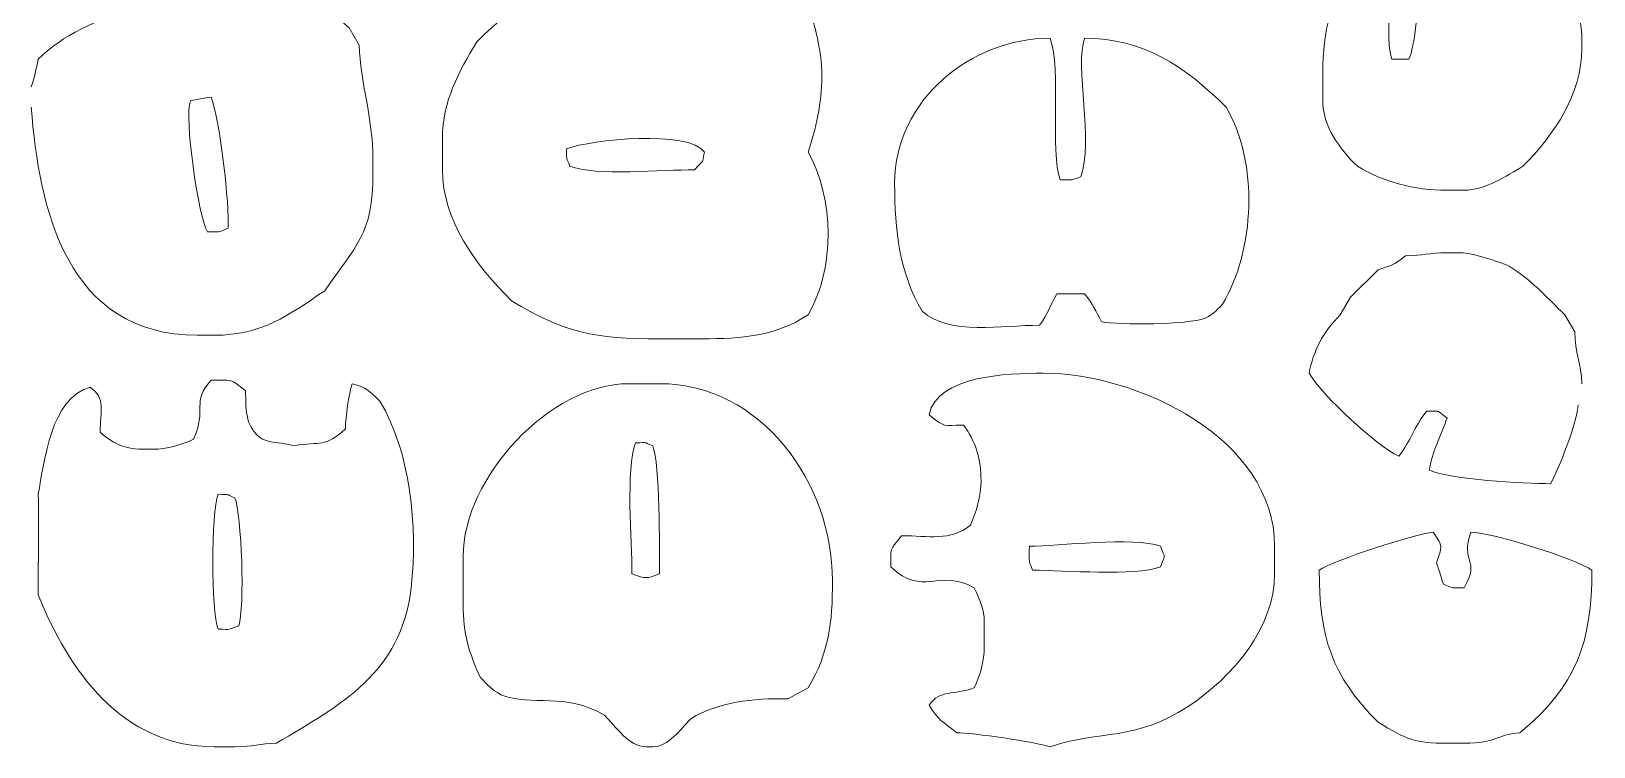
# Model space of a CAD drawing. Header units: millimetres. Extents: x 106 to 656, y 23 to 326.
# Drawn here: x 268.5 to 428.2, y 31.5 to 104.6 of the extents above; entities that cross this region are included whole.
import ezdxf

# ---------------------------------------------------------------- set-up
doc = ezdxf.new("R2010")
doc.units = ezdxf.units.MM
doc.header["$MEASUREMENT"] = 0
doc.layers.add('Layer 1', color=7, linetype='Continuous')

msp = doc.modelspace()

# ---------------------------------------------------------------- linework, layer by layer
at = {"layer": 'Layer 1', "lineweight": 20}
for points, knots in [([(409.26, 101.71), (409.26, 101.71), (407.52, 101.71), (407.52, 101.71), (407.52, 101.71), (406.82, 103.5), (407.47, 110.24), (407.85, 112.33), (407.85, 112.33), (406.68, 112.81), (407.19, 112.69), (405.74, 112.63), (405.74, 112.63), (405.74, 112.63), (403.62, 111.26), (403.62, 111.26), (403.62, 111.26), (401.32, 107.74), (400.47, 104.75), (400.47, 100.33), (400.47, 100.33), (400.47, 100.33), (400.47, 97.47), (400.47, 97.47), (400.47, 97.47), (400.47, 94.9), (402.12, 92.63), (404, 90.78), (404, 90.78), (406.72, 89.17), (409.78, 88.34), (413.16, 88.34), (413.16, 88.34), (413.16, 88.34), (414.9, 88.34), (414.9, 88.34), (414.9, 88.34), (417.06, 88.34), (419.18, 89.77), (420.92, 90.78), (420.92, 90.78), (424.16, 94.01), (426.93, 98.25), (426.93, 102.78), (426.93, 102.78), (426.93, 102.78), (426.93, 104.21), (426.93, 104.21), (426.93, 104.21), (426.93, 108.04), (422.7, 115.44), (422.7, 120.45), (422.7, 120.45), (422.7, 124.57), (425.05, 126.66), (427.97, 129.59), (427.97, 129.59), (427.97, 132.39), (428.15, 132.69), (427.26, 135.26), (427.26, 135.26), (425.52, 136.99), (424.11, 138.78), (421.62, 138.78), (421.62, 138.78), (415.28, 138.78), (411.14, 126.6), (411.05, 121.47), (411.05, 121.47), (411, 118.3), (410.34, 103.62), (409.26, 101.71)], [0, 0, 0, 0, 0.055556, 0.055556, 0.055556, 0.055556, 0.111111, 0.111111, 0.111111, 0.111111, 0.166667, 0.166667, 0.166667, 0.166667, 0.222222, 0.222222, 0.222222, 0.222222, 0.277778, 0.277778, 0.277778, 0.277778, 0.333333, 0.333333, 0.333333, 0.333333, 0.388889, 0.388889, 0.388889, 0.388889, 0.444444, 0.444444, 0.444444, 0.444444, 0.5, 0.5, 0.5, 0.5, 0.555556, 0.555556, 0.555556, 0.555556, 0.611111, 0.611111, 0.611111, 0.611111, 0.666667, 0.666667, 0.666667, 0.666667, 0.722222, 0.722222, 0.722222, 0.722222, 0.777778, 0.777778, 0.777778, 0.777778, 0.833333, 0.833333, 0.833333, 0.833333, 0.888889, 0.888889, 0.888889, 0.888889, 0.944444, 0.944444, 0.944444, 0.944444, 1, 1, 1, 1]), ([(314.04, 103.5), (312.21, 100.45), (310.52, 97.47), (310.52, 93.59), (310.52, 93.59), (310.52, 93.59), (310.52, 90.43), (310.52, 90.43), (310.52, 90.43), (310.52, 85.29), (313.9, 80.69), (317.57, 77.05), (317.57, 77.05), (322.97, 73.77), (326.03, 73.17), (332.7, 73.17), (332.7, 73.17), (332.7, 73.17), (336.98, 73.17), (336.98, 73.17), (336.98, 73.17), (341.21, 73.17), (344.5, 73.41), (347.88, 75.62), (347.88, 75.62), (350.66, 80.28), (350.56, 87.56), (347.88, 92.22), (347.88, 92.22), (348.68, 94.6), (349.29, 97.23), (349.29, 99.98), (349.29, 99.98), (349.29, 102.66), (348.45, 106.3), (347.18, 108.45), (347.18, 108.45), (345.06, 110.54), (342.38, 111.26), (339.42, 111.26), (339.42, 111.26), (339.42, 111.26), (338.72, 111.26), (338.72, 111.26), (338.72, 111.26), (327.39, 111.26), (322.22, 111.68), (314.04, 103.5)], [0, 0, 0, 0, 0.083333, 0.083333, 0.083333, 0.083333, 0.166667, 0.166667, 0.166667, 0.166667, 0.25, 0.25, 0.25, 0.25, 0.333333, 0.333333, 0.333333, 0.333333, 0.416667, 0.416667, 0.416667, 0.416667, 0.5, 0.5, 0.5, 0.5, 0.583333, 0.583333, 0.583333, 0.583333, 0.666667, 0.666667, 0.666667, 0.666667, 0.75, 0.75, 0.75, 0.75, 0.833333, 0.833333, 0.833333, 0.833333, 0.916667, 0.916667, 0.916667, 0.916667, 1, 1, 1, 1]), ([(268.5, 96.81), (269.3, 86.37), (272.17, 73.53), (285.47, 73.53), (285.47, 73.53), (285.47, 73.53), (287.21, 73.53), (287.21, 73.53), (287.21, 73.53), (292.14, 73.53), (294.73, 75.56), (298.49, 78.07), (298.49, 78.07), (301.68, 82.78), (303.42, 83.74), (303.42, 90.07), (303.42, 90.07), (303.42, 90.07), (303.42, 91.5), (303.42, 91.5), (303.42, 91.5), (303.42, 95.74), (302.11, 99.44), (302.01, 103.14), (302.01, 103.14), (302.01, 103.14), (300.98, 104.93), (300.98, 104.93), (300.98, 104.93), (298.21, 107.62), (294.59, 108.45), (290.73, 108.45), (290.73, 108.45), (283.78, 108.45), (274.05, 106.6), (269.21, 101.71), (269.21, 101.71), (269.02, 100.75), (268.83, 99.86), (268.5, 98.9)], [0, 0, 0, 0, 0.1, 0.1, 0.1, 0.1, 0.2, 0.2, 0.2, 0.2, 0.3, 0.3, 0.3, 0.3, 0.4, 0.4, 0.4, 0.4, 0.5, 0.5, 0.5, 0.5, 0.6, 0.6, 0.6, 0.6, 0.7, 0.7, 0.7, 0.7, 0.8, 0.8, 0.8, 0.8, 0.9, 0.9, 0.9, 0.9, 1, 1, 1, 1]), ([(356.72, 89.05), (356.72, 84.22), (357.23, 79.86), (359.54, 75.98), (359.54, 75.98), (362.26, 73.47), (367.81, 74.55), (371.52, 74.55), (371.52, 74.55), (372.41, 75.74), (372.56, 76.52), (373.31, 77.77), (373.31, 77.77), (373.31, 77.77), (376.13, 77.77), (376.13, 77.77), (376.13, 77.77), (377.02, 76.64), (377.21, 76.1), (377.87, 74.9), (377.87, 74.9), (379.75, 74.55), (386.65, 74.61), (388.44, 75.26), (388.44, 75.26), (389.47, 75.86), (389.33, 75.8), (390.23, 76.69), (390.23, 76.69), (393.52, 82.19), (393.94, 91.14), (390.6, 96.81), (390.6, 96.81), (386.33, 101.05), (382.1, 103.86), (376.13, 103.86), (376.13, 103.86), (375.09, 101.17), (377.07, 93.17), (375.75, 89.71), (375.75, 89.71), (374.58, 89.29), (375.09, 89.41), (373.64, 89.41), (373.64, 89.41), (372.56, 92.22), (373.78, 100.75), (372.6, 103.86), (372.6, 103.86), (364.52, 103.86), (356.72, 97.53), (356.72, 89.05)], [0, 0, 0, 0, 0.076923, 0.076923, 0.076923, 0.076923, 0.153846, 0.153846, 0.153846, 0.153846, 0.230769, 0.230769, 0.230769, 0.230769, 0.307692, 0.307692, 0.307692, 0.307692, 0.384615, 0.384615, 0.384615, 0.384615, 0.461538, 0.461538, 0.461538, 0.461538, 0.538462, 0.538462, 0.538462, 0.538462, 0.615385, 0.615385, 0.615385, 0.615385, 0.692308, 0.692308, 0.692308, 0.692308, 0.769231, 0.769231, 0.769231, 0.769231, 0.846154, 0.846154, 0.846154, 0.846154, 0.923077, 0.923077, 0.923077, 0.923077, 1, 1, 1, 1]), ([(284.77, 97.47), (284.11, 95.86), (285.56, 85.71), (286.5, 84.1), (286.5, 84.1), (287.96, 84.1), (287.4, 83.98), (288.62, 84.46), (288.62, 84.46), (288.76, 86.84), (287.82, 95.38), (286.88, 97.83), (286.88, 97.83), (286.27, 97.83), (284.81, 97.47), (284.77, 97.47)], [0, 0, 0, 0, 0.25, 0.25, 0.25, 0.25, 0.5, 0.5, 0.5, 0.5, 0.75, 0.75, 0.75, 0.75, 1, 1, 1, 1]), ([(323.21, 92.57), (323.21, 91.14), (323.16, 91.86), (323.54, 90.78), (323.54, 90.78), (326.12, 89.77), (333.08, 90.43), (336.27, 90.43), (336.27, 90.43), (337.45, 91.74), (336.93, 90.84), (337.31, 92.22), (337.31, 92.22), (335.71, 94.54), (325.7, 93.53), (323.21, 92.57)], [0, 0, 0, 0, 0.25, 0.25, 0.25, 0.25, 0.5, 0.5, 0.5, 0.5, 0.75, 0.75, 0.75, 0.75, 1, 1, 1, 1]), ([(426.56, 66.43), (426.56, 64.88), (424.53, 59.74), (423.74, 58.37), (423.74, 58.37), (421.01, 58.37), (413.44, 58.79), (411.38, 59.74), (411.38, 59.74), (411.52, 61.41), (412.6, 63.44), (413.16, 65.05), (413.16, 65.05), (411.8, 66.01), (412.93, 65.71), (411.05, 65.77), (411.05, 65.77), (409.73, 64.04), (409.54, 62.85), (408.23, 61.17), (408.23, 61.17), (405.88, 62.31), (400.47, 67.32), (399.06, 69.65), (399.06, 69.65), (399.53, 71.92), (400.43, 73.83), (402.26, 75.62), (402.26, 75.62), (402.26, 75.62), (403.29, 77.41), (403.29, 77.41), (403.29, 77.41), (403.29, 77.41), (406.11, 80.22), (406.11, 80.22), (406.11, 80.22), (407.66, 80.75), (407.52, 80.52), (408.93, 81.65), (408.93, 81.65), (410.67, 81.65), (411.33, 81.95), (413.16, 81.95), (413.16, 81.95), (413.16, 81.95), (414.57, 81.95), (414.57, 81.95), (414.57, 81.95), (415.7, 81.95), (418.47, 81.05), (419.51, 80.58), (419.51, 80.58), (421.76, 79.2), (423.17, 77.59), (425.19, 75.62), (425.19, 75.62), (425.19, 75.62), (426.23, 73.89), (426.23, 73.89), (426.23, 73.89), (426.23, 71.74), (426.88, 70.61), (426.93, 68.58)], [0, 0, 0, 0, 0.0625, 0.0625, 0.0625, 0.0625, 0.125, 0.125, 0.125, 0.125, 0.1875, 0.1875, 0.1875, 0.1875, 0.25, 0.25, 0.25, 0.25, 0.3125, 0.3125, 0.3125, 0.3125, 0.375, 0.375, 0.375, 0.375, 0.4375, 0.4375, 0.4375, 0.4375, 0.5, 0.5, 0.5, 0.5, 0.5625, 0.5625, 0.5625, 0.5625, 0.625, 0.625, 0.625, 0.625, 0.6875, 0.6875, 0.6875, 0.6875, 0.75, 0.75, 0.75, 0.75, 0.8125, 0.8125, 0.8125, 0.8125, 0.875, 0.875, 0.875, 0.875, 0.9375, 0.9375, 0.9375, 0.9375, 1, 1, 1, 1]), ([(286.88, 68.93), (284.81, 66.67), (286.5, 66.01), (285.09, 62.91), (285.09, 62.91), (283.78, 62.31), (282.46, 61.89), (280.86, 61.89), (280.86, 61.89), (280.86, 61.89), (280.16, 61.89), (280.16, 61.89), (280.16, 61.89), (278.19, 61.89), (277.01, 62.31), (275.55, 63.62), (275.55, 63.62), (275.55, 65.83), (276.16, 67.08), (274.52, 68.22), (274.52, 68.22), (270.48, 67.08), (269.87, 60.7), (269.21, 57.29), (269.21, 57.29), (269.3, 57), (269.21, 48.52), (269.21, 47.03), (269.21, 47.03), (272.31, 39.33), (277.72, 31.5), (287.21, 31.5), (287.21, 31.5), (287.21, 31.5), (289.32, 31.5), (289.32, 31.5), (289.32, 31.5), (291.16, 31.5), (291.86, 31.86), (293.55, 31.86), (293.55, 31.86), (300.13, 35.8), (306.29, 38.97), (307.32, 47.74), (307.32, 47.74), (308.03, 53.95), (307.23, 61.71), (304.13, 66.79), (304.13, 66.79), (302.95, 67.92), (302.81, 68.16), (301.31, 68.58), (301.31, 68.58), (300.93, 67.5), (300.65, 65.23), (300.6, 63.98), (300.6, 63.98), (298.49, 62.01), (298.11, 62.73), (295.34, 62.25), (295.34, 62.25), (293.88, 62.67), (293.55, 62.37), (292.14, 62.91), (292.14, 62.91), (290.41, 64.04), (290.41, 65.71), (290.41, 67.86), (290.41, 67.86), (288.67, 69.23), (289.04, 68.93), (286.88, 68.93)], [0, 0, 0, 0, 0.055556, 0.055556, 0.055556, 0.055556, 0.111111, 0.111111, 0.111111, 0.111111, 0.166667, 0.166667, 0.166667, 0.166667, 0.222222, 0.222222, 0.222222, 0.222222, 0.277778, 0.277778, 0.277778, 0.277778, 0.333333, 0.333333, 0.333333, 0.333333, 0.388889, 0.388889, 0.388889, 0.388889, 0.444444, 0.444444, 0.444444, 0.444444, 0.5, 0.5, 0.5, 0.5, 0.555556, 0.555556, 0.555556, 0.555556, 0.611111, 0.611111, 0.611111, 0.611111, 0.666667, 0.666667, 0.666667, 0.666667, 0.722222, 0.722222, 0.722222, 0.722222, 0.777778, 0.777778, 0.777778, 0.777778, 0.833333, 0.833333, 0.833333, 0.833333, 0.888889, 0.888889, 0.888889, 0.888889, 0.944444, 0.944444, 0.944444, 0.944444, 1, 1, 1, 1]), ([(360.24, 65.41), (361.98, 64.04), (361.56, 64.34), (363.77, 64.34), (363.77, 64.34), (364.99, 62.79), (365.55, 60.76), (365.55, 58.67), (365.55, 58.67), (365.55, 57.11), (365.08, 55.44), (364.47, 54.13), (364.47, 54.13), (362.4, 52.46), (360.2, 53.06), (357.42, 53.06), (357.42, 53.06), (356.15, 51.44), (356.34, 51.92), (356.34, 49.89), (356.34, 49.89), (359.54, 46.73), (361.32, 49.77), (364.85, 47.74), (364.85, 47.74), (365.37, 46.67), (365.88, 45.53), (365.88, 44.22), (365.88, 44.22), (365.88, 44.22), (365.88, 41.77), (365.88, 41.77), (365.88, 41.77), (365.88, 40.16), (365.46, 38.85), (364.85, 37.53), (364.85, 37.53), (362.73, 36.7), (361.37, 37.41), (360.24, 35.74), (360.24, 35.74), (361.23, 34.13), (361.65, 34.07), (363.06, 32.94), (363.06, 32.94), (364.66, 32.94), (371.15, 31.98), (372.6, 31.5), (372.6, 31.5), (377.77, 33.24), (381.25, 32.04), (386.7, 35.62), (386.7, 35.62), (391.26, 38.61), (395.54, 43.62), (395.54, 49.17), (395.54, 49.17), (395.54, 49.17), (395.54, 51.98), (395.54, 51.98), (395.54, 51.98), (395.54, 62.96), (381.58, 69.65), (371.9, 69.65), (371.9, 69.65), (368.19, 69.65), (361.09, 69.41), (360.24, 65.41)], [0, 0, 0, 0, 0.058824, 0.058824, 0.058824, 0.058824, 0.117647, 0.117647, 0.117647, 0.117647, 0.176471, 0.176471, 0.176471, 0.176471, 0.235294, 0.235294, 0.235294, 0.235294, 0.294118, 0.294118, 0.294118, 0.294118, 0.352941, 0.352941, 0.352941, 0.352941, 0.411765, 0.411765, 0.411765, 0.411765, 0.470588, 0.470588, 0.470588, 0.470588, 0.529412, 0.529412, 0.529412, 0.529412, 0.588235, 0.588235, 0.588235, 0.588235, 0.647059, 0.647059, 0.647059, 0.647059, 0.705882, 0.705882, 0.705882, 0.705882, 0.764706, 0.764706, 0.764706, 0.764706, 0.823529, 0.823529, 0.823529, 0.823529, 0.882353, 0.882353, 0.882353, 0.882353, 0.941176, 0.941176, 0.941176, 0.941176, 1, 1, 1, 1]), ([(312.63, 50.91), (312.63, 50.91), (312.63, 46.01), (312.63, 46.01), (312.63, 46.01), (312.63, 43.03), (313.25, 41.06), (314.37, 38.61), (314.37, 38.61), (315.36, 37.59), (315.41, 37.47), (316.49, 36.82), (316.49, 36.82), (319.73, 35.56), (323.02, 37.12), (327.06, 34.73), (327.06, 34.73), (328.28, 33.53), (329.6, 31.5), (331.29, 31.5), (331.29, 31.5), (331.29, 31.5), (332, 31.5), (332, 31.5), (332, 31.5), (333.64, 31.5), (334.77, 33.24), (335.9, 34.37), (335.9, 34.37), (338.81, 36.1), (342.15, 36.46), (345.81, 36.4), (345.81, 36.4), (345.81, 36.4), (347.88, 37.53), (347.88, 37.53), (347.88, 37.53), (350, 41.06), (350.37, 44.1), (350.37, 48.46), (350.37, 48.46), (350.37, 58.49), (343.09, 68.58), (332.7, 68.58), (332.7, 68.58), (332.7, 68.58), (329.55, 68.58), (329.55, 68.58), (329.55, 68.58), (321.52, 68.58), (312.63, 59.02), (312.63, 50.91)], [0, 0, 0, 0, 0.076923, 0.076923, 0.076923, 0.076923, 0.153846, 0.153846, 0.153846, 0.153846, 0.230769, 0.230769, 0.230769, 0.230769, 0.307692, 0.307692, 0.307692, 0.307692, 0.384615, 0.384615, 0.384615, 0.384615, 0.461538, 0.461538, 0.461538, 0.461538, 0.538462, 0.538462, 0.538462, 0.538462, 0.615385, 0.615385, 0.615385, 0.615385, 0.692308, 0.692308, 0.692308, 0.692308, 0.769231, 0.769231, 0.769231, 0.769231, 0.846154, 0.846154, 0.846154, 0.846154, 0.923077, 0.923077, 0.923077, 0.923077, 1, 1, 1, 1]), ([(330.26, 62.55), (329.22, 59.86), (329.88, 52.52), (329.88, 49.17), (329.88, 49.17), (331.34, 48.64), (331.29, 48.64), (332.7, 49.17), (332.7, 49.17), (332.7, 51.86), (332.75, 60.34), (332, 62.25), (332, 62.25), (330.87, 62.67), (331.67, 62.55), (330.26, 62.55)], [0, 0, 0, 0, 0.25, 0.25, 0.25, 0.25, 0.5, 0.5, 0.5, 0.5, 0.75, 0.75, 0.75, 0.75, 1, 1, 1, 1]), ([(287.59, 57.29), (286.88, 55.5), (286.88, 45.29), (287.59, 43.5), (287.59, 43.5), (289.04, 43.5), (288.48, 43.38), (289.7, 43.86), (289.7, 43.86), (290.36, 45.65), (289.98, 55.26), (289.32, 56.94), (289.32, 56.94), (288.2, 57.35), (289, 57.23), (287.59, 57.29)], [0, 0, 0, 0, 0.25, 0.25, 0.25, 0.25, 0.5, 0.5, 0.5, 0.5, 0.75, 0.75, 0.75, 0.75, 1, 1, 1, 1]), ([(370.49, 51.98), (370.49, 50.49), (370.3, 50.79), (370.82, 49.53), (370.82, 49.53), (374.11, 49.53), (381.25, 48.88), (383.88, 49.89), (383.88, 49.89), (384.4, 51.26), (384.4, 50.61), (383.88, 51.98), (383.88, 51.98), (381.25, 53), (373.31, 51.98), (370.49, 51.98)], [0, 0, 0, 0, 0.25, 0.25, 0.25, 0.25, 0.5, 0.5, 0.5, 0.5, 0.75, 0.75, 0.75, 0.75, 1, 1, 1, 1]), ([(400.1, 49.53), (400.1, 42.85), (401.32, 38.79), (406.11, 34.01), (406.11, 34.01), (409.03, 32.22), (409.92, 31.86), (413.16, 31.86), (413.16, 31.86), (413.16, 31.86), (414.9, 31.86), (414.9, 31.86), (414.9, 31.86), (418.33, 31.86), (418.05, 32.7), (420.59, 32.94), (420.59, 32.94), (426.37, 37.65), (427.97, 42.19), (427.97, 49.53), (427.97, 49.53), (426.41, 50.67), (417.72, 53.41), (415.61, 53.41), (415.61, 53.41), (414.43, 50.31), (416.64, 50.73), (414.9, 47.74), (414.9, 47.74), (413.49, 47.74), (414.01, 47.62), (412.79, 48.1), (412.79, 48.1), (412.46, 49.06), (412.46, 49.29), (412.08, 50.25), (412.08, 50.25), (412.64, 51.98), (412.79, 51.92), (411.75, 53.41), (411.75, 53.41), (409.92, 53.23), (401.51, 50.55), (400.1, 49.53)], [0, 0, 0, 0, 0.090909, 0.090909, 0.090909, 0.090909, 0.181818, 0.181818, 0.181818, 0.181818, 0.272727, 0.272727, 0.272727, 0.272727, 0.363636, 0.363636, 0.363636, 0.363636, 0.454545, 0.454545, 0.454545, 0.454545, 0.545455, 0.545455, 0.545455, 0.545455, 0.636364, 0.636364, 0.636364, 0.636364, 0.727273, 0.727273, 0.727273, 0.727273, 0.818182, 0.818182, 0.818182, 0.818182, 0.909091, 0.909091, 0.909091, 0.909091, 1, 1, 1, 1])]:
    msp.add_open_spline(points, degree=3, knots=knots, dxfattribs=at)

doc.saveas('drawing.dxf')
